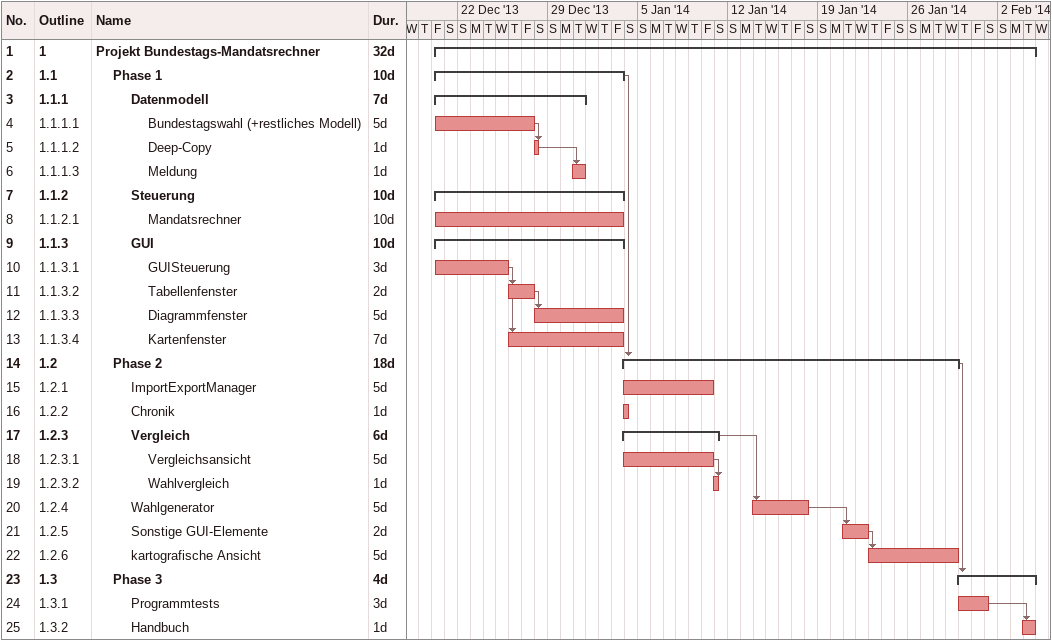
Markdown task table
| ID | WBS | Task | Duration | Start | Finish | Predecessors |
|---|---|---|---|---|---|---|
| 1 | 1 | **Projekt Bundestags-Mandatsrechner** | 32d | 2013-12-20 | 2014-02-04 |  |
| 2 | 1.1 | **Phase 1** | 10d | 2013-12-20 | 2014-01-03 |  |
| 3 | 1.1.1 | **Datenmodell** | 7d | 2013-12-20 | 2013-12-31 |  |
| 4 | 1.1.1.1 | Bundestagswahl (+restliches Modell) | 5d | 2013-12-20 | 2013-12-27 |  |
| 5 | 1.1.1.2 | Deep-Copy | 1d | 2013-12-27 | 2013-12-28 | 4 |
| 6 | 1.1.1.3 | Meldung | 1d | 2013-12-30 | 2013-12-31 | 5 |
| 7 | 1.1.2 | **Steuerung** | 10d | 2013-12-20 | 2014-01-03 |  |
| 8 | 1.1.2.1 | Mandatsrechner | 10d | 2013-12-20 | 2014-01-03 |  |
| 9 | 1.1.3 | **GUI** | 10d | 2013-12-20 | 2014-01-03 |  |
| 10 | 1.1.3.1 | GUISteuerung | 3d | 2013-12-20 | 2013-12-25 |  |
| 11 | 1.1.3.2 | Tabellenfenster | 2d | 2013-12-25 | 2013-12-27 | 10 |
| 12 | 1.1.3.3 | Diagrammfenster | 5d | 2013-12-27 | 2014-01-03 | 11 |
| 13 | 1.1.3.4 | Kartenfenster | 7d | 2013-12-25 | 2014-01-03 | 10 |
| 14 | 1.2 | **Phase 2** | 18d | 2014-01-03 | 2014-01-29 | 2 |
| 15 | 1.2.1 | ImportExportManager | 5d | 2014-01-03 | 2014-01-10 |  |
| 16 | 1.2.2 | Chronik | 1d | 2014-01-03 | 2014-01-04 |  |
| 17 | 1.2.3 | **Vergleich** | 6d | 2014-01-03 | 2014-01-11 |  |
| 18 | 1.2.3.1 | Vergleichsansicht | 5d | 2014-01-03 | 2014-01-10 |  |
| 19 | 1.2.3.2 | Wahlvergleich | 1d | 2014-01-10 | 2014-01-11 | 18 |
| 20 | 1.2.4 | Wahlgenerator | 5d | 2014-01-13 | 2014-01-18 | 17 |
| 21 | 1.2.5 | Sonstige GUI-Elemente | 2d | 2014-01-20 | 2014-01-22 | 20 |
| 22 | 1.2.6 | kartografische Ansicht | 5d | 2014-01-22 | 2014-01-29 | 21 |
| 23 | 1.3 | **Phase 3** | 4d | 2014-01-29 | 2014-02-04 | 14 |
| 24 | 1.3.1 | Programmtests | 3d | 2014-01-29 | 2014-02-01 |  |
| 25 | 1.3.2 | Handbuch | 1d | 2014-02-03 | 2014-02-04 | 24 |
